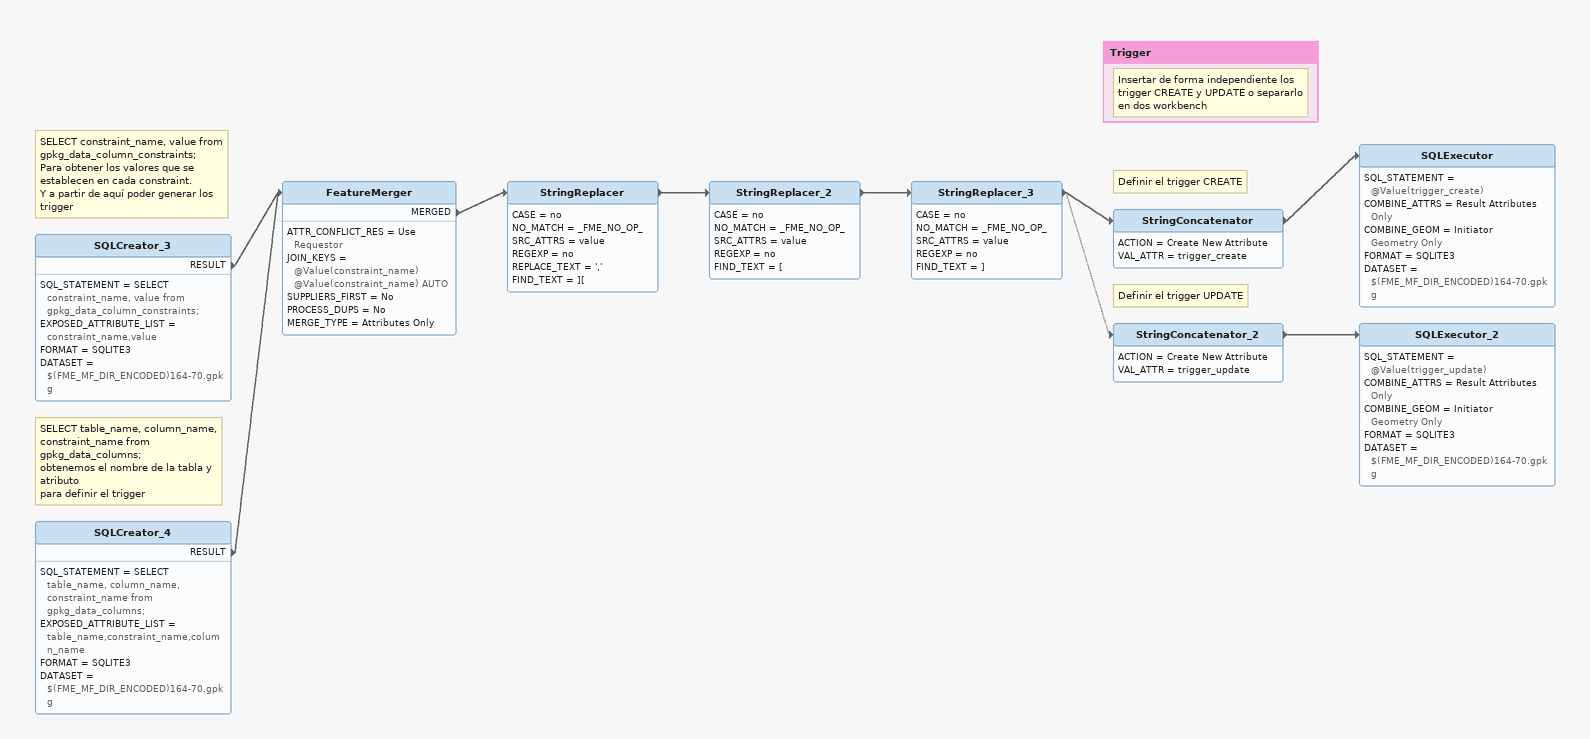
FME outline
Note: SELECT constraint_name, value from gpkg_data_column_constraints; / Para obtener los valores que se establecen en cada constraint. / Y a partir de aquí poder generar los trigger
SQLCreator_3
    SQL_STATEMENT = SELECT constraint_name, value from gpkg_data_column_constraints;
    EXPOSED_ATTRIBUTE_LIST = constraint_name,value
    FORMAT = SQLITE3
    DATASET = $(FME_MF_DIR_ENCODED)164-70.gpkg
    RESULT -> FeatureMerger
Note: SELECT table_name, column_name, / constraint_name from gpkg_data_columns; / obtenemos el nombre de la tabla y atributo / para definir el trigger
SQLCreator_4
    SQL_STATEMENT = SELECT table_name, column_name, constraint_name from gpkg_data_columns;
    EXPOSED_ATTRIBUTE_LIST = table_name,constraint_name,column_name
    FORMAT = SQLITE3
    DATASET = $(FME_MF_DIR_ENCODED)164-70.gpkg
    RESULT -> FeatureMerger
FeatureMerger
    ATTR_CONFLICT_RES = Use Requestor
    JOIN_KEYS = @Value(constraint_name) @Value(constraint_name) AUTO
    SUPPLIERS_FIRST = No
    PROCESS_DUPS = No
    MERGE_TYPE = Attributes Only
    MERGED -> StringReplacer
StringReplacer
    CASE = no
    NO_MATCH = _FME_NO_OP_
    SRC_ATTRS = value
    REGEXP = no
    REPLACE_TEXT = ','
    FIND_TEXT = ][
    -> StringReplacer_2
StringReplacer_2
    CASE = no
    NO_MATCH = _FME_NO_OP_
    SRC_ATTRS = value
    REGEXP = no
    FIND_TEXT = [
    -> StringReplacer_3
StringReplacer_3
    CASE = no
    NO_MATCH = _FME_NO_OP_
    SRC_ATTRS = value
    REGEXP = no
    FIND_TEXT = ]
    -> StringConcatenator_2 [off]
    -> StringConcatenator
Note: Definir el trigger CREATE
StringConcatenator
    ACTION = Create New Attribute
    VAL_ATTR = trigger_create
    -> SQLExecutor
SQLExecutor
    SQL_STATEMENT = @Value(trigger_create)
    COMBINE_ATTRS = Result Attributes Only
    COMBINE_GEOM = Initiator Geometry Only
    FORMAT = SQLITE3
    DATASET = $(FME_MF_DIR_ENCODED)164-70.gpkg
Note: Definir el trigger UPDATE
StringConcatenator_2
    ACTION = Create New Attribute
    VAL_ATTR = trigger_update
    -> SQLExecutor_2
SQLExecutor_2
    SQL_STATEMENT = @Value(trigger_update)
    COMBINE_ATTRS = Result Attributes Only
    COMBINE_GEOM = Initiator Geometry Only
    FORMAT = SQLITE3
    DATASET = $(FME_MF_DIR_ENCODED)164-70.gpkg

Bookmark: Trigger
Note: Insertar de forma independiente los trigger CREATE y UPDATE o separarlo en dos workbench
